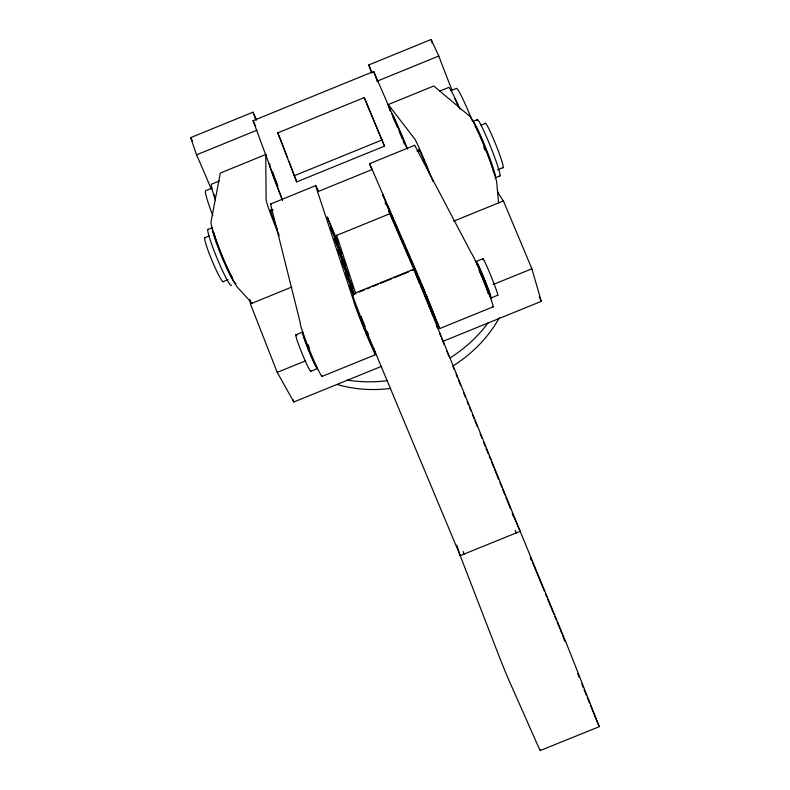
<?xml version="1.0" encoding="UTF-8"?>
<svg xmlns="http://www.w3.org/2000/svg" width="790" height="790" viewBox="0 0 790 790"><rect width="100%" height="100%" fill="white"/><g stroke="black" fill="none" stroke-linecap="round" stroke-linejoin="round"><path stroke-width="1.19" d="M211.404 189.422A129.639 10.951 67.3 0 0 196.542 154.85L190.686 137.618L252.968 112.2L256.582 119.932M371.665 72.976L368.733 64.958L431.113 39.5L438.796 56.011A129.797 9.213 68.4 0 0 451.979 90.03M282.563 200.413L253.067 120.682L373.7 71.456L406.978 148.372M196.542 154.85L257.017 130.172M377.087 81.192L438.796 56.011M277.695 132.898L364.229 97.595L384.493 146.12L296.734 181.888L277.695 132.898L280.025 138.003M266.585 155.591A50.264 2.192 67.6 0 0 265.756 154.524L220.321 173.059L211.039 221.783A36.399 3.13 67.5 0 0 221.427 254.143A36.399 3.13 67.5 0 0 238.126 288.113L252.02 303.202M388.818 107.005A50.293 1.521 68 0 1 388.246 104.566L433.75 86.001L469.783 116.298A36.449 2.548 68.2 0 1 484.507 146.94A36.449 2.548 68.2 0 1 496.742 182.786L498.559 202.813M219.255 181.009L211.681 184.1A43.213 3.357 67.4 0 0 215.502 200.226M439.892 91.028L448.572 87.492A43.262 2.814 68.2 0 1 459.889 108.951M211.997 188.069L205.637 190.667A39.441 3.239 67.4 0 0 212.757 215.522M451.13 90.554L456.551 88.342A39.49 2.716 68.2 0 1 472.509 121.156M293.969 175.854L382.153 139.899M207.869 229.505L212.352 227.668M270.694 203.978L315.644 185.65M371.665 169.198L369.601 163.658L414.592 145.321M472.993 121.423L477.496 119.596M204.709 237.77L209.271 235.904M270.921 210.782L273.202 209.844M317.728 191.703L372.525 169.366M417.051 151.216L419.332 150.288M480.982 125.156L485.554 123.299M222.908 281.734L228.004 279.65M335.74 235.775L390.438 213.488M497.572 169.85L503.269 167.529M495.498 177.73L499.981 175.903M381.649 366.274L293.831 401.992L277.221 372.366L250.44 303.923L291.954 286.948M453.608 221.2L503.408 200.927L531.887 268.768L541.308 301.346L443.229 341.231M355.115 293.07L414.325 268.965M358.986 292.112L364.644 289.812M366.916 288.893L370.312 287.511M372.574 286.592L378.232 284.281M380.494 283.363L391.82 278.751M394.082 277.833L408.795 271.839M412.192 270.466L414.454 269.538M296.003 334.802L302.669 332.096M476.192 261.48L482.868 258.755M277.221 372.366L305.661 360.803M493.148 284.528L531.887 268.768M310.668 371.31L317.353 368.594A19.73 1.234 67.8 0 1 307.35 347.047A19.73 1.234 67.8 0 1 303.38 332.995M491.123 297.909L497.819 295.193M321.984 376.435L375.477 354.68M434.856 317.639L439.704 328.561L493.246 306.787M540.36 750.5L599.314 726.652L567.398 645.825L520.156 531.324L414.227 269.785L415.599 273.577M388.246 104.566L414.612 138.793A36.439 1.333 68 0 1 433.118 181.631M421.011 286.543L423.499 292.32M435.488 318.37L419.697 279.058L369.601 163.658M599.314 726.652L597.675 723.077M190.686 137.618L192.405 140.887M253.067 120.682L255.654 126.193M539.244 296.862L541.308 301.346M383.575 196.888L382.498 194.409L393.292 221.022L392.205 218.524M397.281 228.419L396.106 225.713L407.126 252.879L405.971 250.213M414.256 270.259L388.65 211.137M416.221 274.772L417.693 278.149M418.67 280.411L421.119 286.049M512.335 513.283L520.156 531.324L460.215 555.637L497.828 652.994A25.685 0.701 68.2 0 0 510.715 684.249L537.664 745.138A43.252 1.116 68.2 0 0 540.33 749.7M368.733 64.958L372.09 72.749M384.493 146.12L364.229 97.595M354.512 294.354L345.585 273.093L354.108 294.048M353.456 294.601L349.674 285.595L353.545 295.5M367.261 331.701L368.515 334.693M425.129 292.418L422.077 285.338L422.413 286.286M423.934 293.357L426.748 300.21M530.367 557.286L531.769 560.693M532.717 562.964L544.458 591.384M545.396 593.665L546.799 597.072M547.737 599.343L553.849 614.126M554.787 616.398L556.19 619.804M557.138 622.086L559.952 628.899M385.135 202.596L385.984 204.679M426.156 294.601L439.704 328.561M427.173 301.237L431.557 312.119M581.756 683.923L583.119 687.28M584.027 689.512L586.299 695.111M587.217 697.343L589.488 702.942M590.397 705.174L597.22 721.961M436.297 325.115L437.68 328.541M439.517 333.103L440.899 336.52M441.827 338.801L444.128 344.509M446.893 351.353L448.73 355.915M452.877 366.175L454.26 369.592M456.107 374.154L457.489 377.581M458.407 379.862L460.708 385.56M463.473 392.403L465.32 396.965M467.166 401.527L468.549 404.954M469.467 407.235L470.85 410.652M472.687 415.214L474.069 418.641M474.997 420.922L477.298 426.62M480.063 433.463L481.91 438.025M483.747 442.588L485.129 446.004M486.048 448.286L488.358 453.993M489.277 456.274L490.659 459.691M491.578 461.972L493.888 467.68M494.807 469.961L498.49 479.086M499.873 482.502L501.719 487.065M502.638 489.346L504.938 495.044M505.867 497.325L510.468 508.73M515.179 530.288L516.403 533.319M421.692 286.247L411.254 260.532L421.277 285.457M363.459 322.34L365.118 326.487M560.416 630.035L561.779 633.481M562.687 635.772L564.959 641.5M577.668 673.603L579.031 677.04M417.466 278.337L419.539 283.58M431.913 312.998L433.019 315.803M415.975 274.535L417.09 277.389M363.094 321.392L361.188 316.454M512.285 513.303L513.599 516.749M280.49 139.03L287.757 158.207M289.041 161.585L296.734 181.888M530.327 557.286L531.611 560.693M252.968 112.2L255.921 120.159M373.7 71.456L377.452 81.755M293.021 399.651L293.831 401.992M456.758 545.11L460.215 555.637L374.282 349.911A29.793 0.869 67.9 0 0 372.179 344.944A36.064 1.017 67.8 0 1 357.435 308.515A36.064 1.017 67.8 0 1 353.288 295.569M355.885 294.018L338.248 240.13A30.356 0.741 67.8 0 0 336.451 235.104M373.522 347.896L375.053 352.577L373.897 349.249A28.845 0.839 67.8 0 1 367.676 337.409A28.845 0.839 67.8 0 1 353.821 301.395L316.079 187.191A30.356 0.741 67.8 0 1 318.35 190.923M431.113 39.5L432.229 43.025M265.756 154.524L266.112 199.327A36.409 1.916 67.6 0 0 279.206 235.657M392.828 117.108A40.231 1.195 68 0 1 397.4 127.269M399.108 131.258A40.231 1.195 68 0 1 400.481 134.498M400.955 135.613A40.231 1.195 68 0 1 402.228 138.675M403.107 140.788A40.231 1.195 68 0 1 404.441 144.027M277.873 185.788A40.211 1.728 67.6 0 1 275.009 178.283M274.644 177.316A40.211 1.728 67.6 0 1 272.55 171.499M499.339 317.778A124.998 101.95 -22.7 0 1 453.519 365.651M390.675 388.443A124.998 101.95 -22.7 0 1 337.231 384.503M488.111 322.804A125.906 102.335 -22.7 0 1 450.428 357.722M387.12 380.701A125.906 102.335 -22.7 0 1 347.383 380.02M503.408 200.927A129.797 9.213 68.4 0 1 497.512 191.496M249.847 299.578A129.639 10.951 67.3 0 1 250.44 303.923M454.467 98.009A39.49 2.568 68.2 0 1 458.24 105.978M215.275 198.25A39.441 3.061 67.4 0 1 214.199 194.745M483.687 147.138A24.905 1.738 68.2 0 1 484.922 150.209M390.122 111.005A50.293 1.521 68 0 1 389.075 107.835M392.107 114.501A40.231 1.215 68 0 1 407.62 149.122M419.184 151.532A24.895 0.918 68 0 1 421.06 153.724A24.895 0.918 68 0 1 430.007 174.946M277.547 229.959A24.875 1.313 67.6 0 1 271.948 211.542M282.494 200.127A40.211 1.748 67.6 0 1 269.983 164.31M485.159 123.625A23.996 1.837 68.2 0 1 495.814 144.56A23.996 1.837 68.2 0 1 502.825 167.707M223.442 281.507A23.957 2.222 67.4 0 1 211.888 260.246A23.957 2.222 67.4 0 1 205.301 237.691M475.215 126.667A24.905 1.758 68.2 0 1 486.462 150.772A24.905 1.758 68.2 0 1 493.365 172.763M472.716 121.591A30.366 2.143 68.2 0 1 486.186 148.984A30.366 2.143 68.2 0 1 495.162 177.76M477.17 120.554A30.366 2.232 68.2 0 1 489.909 145.024A30.366 2.232 68.2 0 1 499.635 175.933M232.536 277.626A24.875 2.153 67.5 0 1 222.889 258.182A24.875 2.153 67.5 0 1 214.752 235.568M214.446 233.968A24.875 2.153 67.5 0 1 214.416 232.971M235.914 283.353A30.336 2.627 67.5 0 1 223.521 260.907A30.336 2.627 67.5 0 1 212.233 228.399M231.45 285.17A30.336 2.706 67.5 0 1 217.201 258.587A30.336 2.706 67.5 0 1 208.264 229.386M371.043 342.959A18.022 0.523 67.8 0 1 364.625 329.183A18.022 0.523 67.8 0 1 358.502 312.297M309.344 347.847A18.022 1.106 67.8 0 1 308.08 344.608M271.138 204.047A30.346 1.56 67.6 0 0 270.95 205.588L300.358 323.15A28.835 1.778 67.8 0 0 310.756 353.11A28.835 1.778 67.8 0 0 322.32 376.089M479.046 270.486A18.032 0.76 67.9 0 1 480.29 273.35M480.725 274.367A18.032 0.76 67.9 0 1 482.058 277.567M482.512 278.663A18.032 0.76 67.9 0 1 484.29 283.067M484.714 284.143A18.032 0.76 67.9 0 1 485.929 287.274M486.304 288.251A18.032 0.76 67.9 0 1 487.312 290.977M487.707 292.053A18.032 0.76 67.9 0 1 488.348 293.939M492.901 306.718A28.865 1.225 67.9 0 0 484.537 282.415A28.865 1.225 67.9 0 0 471.541 253.481L415.422 146.703A30.366 1.076 68 0 0 414.434 145.636M316.444 366.343A17.301 1.076 67.8 0 1 308.505 349.536A17.301 1.076 67.8 0 1 303.567 334.338M310.855 370.865A19.73 1.313 67.8 0 1 301.543 352.172A19.73 1.313 67.8 0 1 296.724 335.701M476.41 262.586A19.75 0.849 67.9 0 1 484.863 280.361A19.75 0.849 67.9 0 1 489.978 296.23M477.298 264.68A17.311 0.751 67.9 0 1 483.855 278.189A17.311 0.751 67.9 0 1 489.909 295.47M483.065 259.871A19.75 0.938 67.9 0 1 490.649 275.226A19.75 0.938 67.9 0 1 497.463 294.966M464.303 554.491A27.897 0.681 68 0 1 463.039 551.43M387.989 207.029L386.883 204.511L397.755 231.292L387.989 207.029M392.551 217.536L391.415 214.919L402.367 241.928L392.551 217.536M402.189 239.696L400.974 236.891L412.113 264.374L402.189 239.696M407.285 251.398L406.011 248.494L417.258 276.214L407.285 251.398M438.776 326.665L437.393 323.426L438.776 326.665M340.747 251.506L330.645 227.421L341.616 254.153L340.747 251.506M344.341 262.448L334.18 238.234L345.24 265.193L344.341 262.448M348.064 273.784L337.844 249.433L348.973 276.549L348.064 273.784M351.925 285.536L341.645 261.046L352.893 288.478L351.925 285.536M337.261 240.901L327.218 216.934L338.11 243.498L337.261 240.901"/></g></svg>
